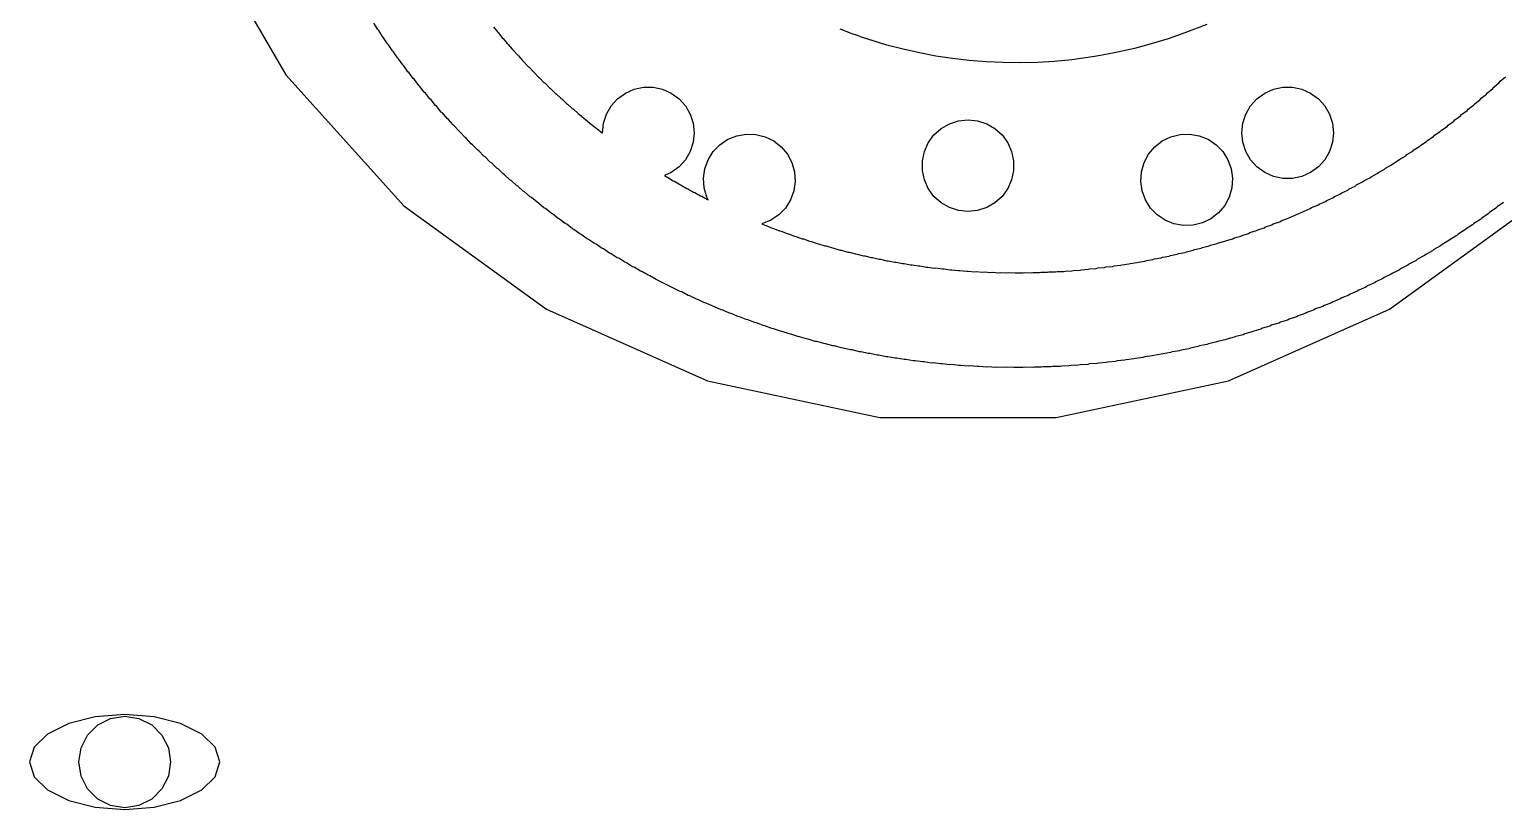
# Model space of a CAD drawing. Header units: metres. Extents: x -209 to 51, y -75 to 75.
# Drawn here: x 16 to 37.67, y -18.1 to -6.62 of the extents above; entities that cross this region are included whole.
import ezdxf

# ---------------------------------------------------------------- set-up
doc = ezdxf.new("R2010")
doc.units = ezdxf.units.M

msp = doc.modelspace()

# ---------------------------------------------------------------- linework, layer by layer
for p, q in [((18.472, -5.04353), (19.7682, -7.28853)), ((21.1199, -6.62042), (21.0648, -6.52985)), ((21.1348, -6.63617), (21.1199, -6.62042)), ((21.191, -6.72609), (21.1348, -6.63617)), ((22.8233, -6.5822), (22.8802, -6.65691)), ((22.8802, -6.65691), (22.8943, -6.66872)), ((22.8943, -6.66872), (22.9522, -6.7428)), ((27.9883, -6.64192), (27.9181, -6.61545)), ((27.9932, -6.64499), (27.9883, -6.64192)), ((28.0639, -6.67072), (27.9932, -6.64499)), ((28.0687, -6.67366), (28.0639, -6.67072)), ((28.1398, -6.69859), (28.0687, -6.67366)), ((28.1447, -6.70149), (28.1398, -6.69859)), ((28.2162, -6.72565), (28.1447, -6.70149)), ((32.9879, -6.67197), (32.7427, -6.75644)), ((33.3112, -6.54549), (32.9879, -6.67197)), ((21.206, -6.74168), (21.191, -6.72609)), ((21.2633, -6.83101), (21.206, -6.74168)), ((21.2786, -6.84645), (21.2633, -6.83101)), ((21.3369, -6.93517), (21.2786, -6.84645)), ((21.3524, -6.95049), (21.3369, -6.93517)), ((22.9522, -6.7428), (22.9665, -6.75447)), ((22.9665, -6.75447), (23.0252, -6.82788)), ((23.0252, -6.82788), (23.0397, -6.83945)), ((23.0397, -6.83945), (23.0993, -6.91225)), ((23.0993, -6.91225), (23.1139, -6.92365)), ((23.1139, -6.92365), (23.1744, -6.99574)), ((28.221, -6.72844), (28.2162, -6.72565)), ((28.2929, -6.7518), (28.221, -6.72844)), ((28.2978, -6.75453), (28.2929, -6.7518)), ((28.3701, -6.7771), (28.2978, -6.75453)), ((28.3749, -6.77974), (28.3701, -6.7771)), ((28.6086, -6.85005), (28.3749, -6.77974)), ((28.8455, -6.91229), (28.6086, -6.85005)), ((29.0853, -6.96631), (28.8455, -6.91229)), ((32.2466, -6.89847), (31.9963, -6.95598)), ((32.4955, -6.83195), (32.2466, -6.89847)), ((32.7427, -6.75644), (32.4955, -6.83195)), ((21.4118, -7.03851), (21.3524, -6.95049)), ((21.4275, -7.05368), (21.4118, -7.03851)), ((21.4879, -7.14107), (21.4275, -7.05368)), ((21.5039, -7.15611), (21.4879, -7.14107)), ((23.1744, -6.99574), (23.1892, -7.00702)), ((23.1892, -7.00702), (23.2506, -7.07846)), ((23.2506, -7.07846), (23.2655, -7.0896)), ((23.2655, -7.0896), (23.3278, -7.16037)), ((29.3277, -7.01198), (29.0853, -6.96631)), ((29.5724, -7.04919), (29.3277, -7.01198)), ((29.8191, -7.07784), (29.5724, -7.04919)), ((30.0676, -7.09781), (29.8191, -7.07784)), ((30.3175, -7.10904), (30.0676, -7.09781)), ((30.5685, -7.11145), (30.3175, -7.10904)), ((30.8202, -7.10497), (30.5685, -7.11145)), ((31.0725, -7.08954), (30.8202, -7.10497)), ((31.3249, -7.06514), (31.0725, -7.08954)), ((31.4931, -7.04387), (31.3249, -7.06514)), ((31.6611, -7.01859), (31.4931, -7.04387)), ((31.8289, -6.98929), (31.6611, -7.01859)), ((31.9963, -6.95598), (31.8289, -6.98929)), ((19.7682, -7.28853), (21.5028, -9.21498)), ((21.5653, -7.2428), (21.5039, -7.15611)), ((21.5815, -7.25768), (21.5653, -7.2428)), ((21.644, -7.3437), (21.5815, -7.25768)), ((21.6603, -7.3584), (21.644, -7.3437)), ((21.7238, -7.44376), (21.6603, -7.3584)), ((23.3278, -7.16037), (23.3429, -7.17134)), ((23.3429, -7.17134), (23.406, -7.24139)), ((23.406, -7.24139), (23.4213, -7.25224)), ((23.4213, -7.25224), (23.4852, -7.32159)), ((23.4852, -7.32159), (23.5006, -7.33229)), ((23.5006, -7.33229), (23.5654, -7.40094)), ((37.6253, -7.38281), (37.7018, -7.31714)), ((21.7404, -7.45833), (21.7238, -7.44376)), ((21.8049, -7.54294), (21.7404, -7.45833)), ((21.8217, -7.55733), (21.8049, -7.54294)), ((21.8873, -7.64124), (21.8217, -7.55733)), ((23.5654, -7.40094), (23.581, -7.41147)), ((23.581, -7.41147), (23.6466, -7.4794)), ((23.6466, -7.4794), (23.6624, -7.48978)), ((23.6624, -7.48978), (23.7288, -7.55696)), ((23.7288, -7.55696), (23.7448, -7.56718)), ((23.7448, -7.56718), (23.812, -7.63364)), ((24.6483, -7.63901), (24.7625, -7.55606)), ((24.7625, -7.55606), (24.8914, -7.49867)), ((24.8914, -7.49867), (25.0294, -7.46933)), ((25.0294, -7.46933), (25.1705, -7.46933)), ((25.1705, -7.46933), (25.3086, -7.49867)), ((25.3086, -7.49867), (25.4375, -7.55606)), ((25.4375, -7.55606), (25.5517, -7.63901)), ((34.0483, -7.63901), (34.1625, -7.55606)), ((34.1625, -7.55606), (34.2914, -7.49867)), ((34.2914, -7.49867), (34.4294, -7.46933)), ((34.4294, -7.46933), (34.5705, -7.46933)), ((34.5705, -7.46933), (34.7086, -7.49867)), ((34.7086, -7.49867), (34.8375, -7.55606)), ((34.8375, -7.55606), (34.9516, -7.63901)), ((37.3453, -7.63364), (37.4239, -7.57077)), ((37.4239, -7.57077), (37.4395, -7.55118)), ((37.4395, -7.55118), (37.5174, -7.48735)), ((37.5174, -7.48735), (37.5329, -7.46758)), ((37.5329, -7.46758), (37.61, -7.40285)), ((37.61, -7.40285), (37.6253, -7.38281)), ((21.9043, -7.6555), (21.8873, -7.64124)), ((21.9708, -7.73865), (21.9043, -7.6555)), ((21.9879, -7.7527), (21.9708, -7.73865)), ((22.0555, -7.83514), (21.9879, -7.7527)), ((23.812, -7.63364), (23.8281, -7.64369)), ((23.8281, -7.64369), (23.8961, -7.70938)), ((23.8961, -7.70938), (23.9124, -7.71928)), ((23.9124, -7.71928), (23.9812, -7.78424)), ((23.9812, -7.78424), (23.9976, -7.79396)), ((23.9976, -7.79396), (24.0672, -7.85809)), ((24.4834, -7.86609), (24.5539, -7.74388)), ((24.5539, -7.74388), (24.6483, -7.63901)), ((25.5517, -7.63901), (25.6461, -7.74388)), ((25.6461, -7.74388), (25.7166, -7.86609)), ((33.8833, -7.86609), (33.9539, -7.74388)), ((33.9539, -7.74388), (34.0483, -7.63901)), ((34.9516, -7.63901), (35.0461, -7.74388)), ((35.0461, -7.74388), (35.1166, -7.86609)), ((37.138, -7.81393), (37.1542, -7.79501)), ((37.1542, -7.79501), (37.2341, -7.73404)), ((37.2341, -7.73404), (37.2502, -7.7149)), ((37.2502, -7.7149), (37.3294, -7.653)), ((37.3294, -7.653), (37.3453, -7.63364)), ((22.0729, -7.84906), (22.0555, -7.83514)), ((22.1414, -7.93071), (22.0729, -7.84906)), ((22.159, -7.94443), (22.1414, -7.93071)), ((22.2285, -8.02534), (22.159, -7.94443)), ((24.0672, -7.85809), (24.0838, -7.86768)), ((24.0838, -7.86768), (24.1542, -7.93106)), ((24.1542, -7.93106), (24.1709, -7.94046)), ((24.1709, -7.94046), (24.242, -8.00304)), ((24.242, -8.00304), (24.2589, -8.01227)), ((24.2589, -8.01227), (24.3308, -8.07407)), ((24.425, -8.14062), (24.4397, -8.00029)), ((24.4397, -8.00029), (24.4834, -7.86609)), ((25.7166, -7.86609), (25.7602, -8.00029)), ((25.7602, -8.00029), (25.775, -8.14062)), ((29.4032, -8.0789), (29.5255, -8.00835)), ((29.5255, -8.00835), (29.6597, -7.96474)), ((29.6597, -7.96474), (29.8, -7.95)), ((29.8, -7.95), (29.9403, -7.96474)), ((29.9403, -7.96474), (30.0745, -8.00835)), ((30.0745, -8.00835), (30.1967, -8.0789)), ((33.825, -8.14062), (33.8397, -8.00029)), ((33.8397, -8.00029), (33.8833, -7.86609)), ((35.1166, -7.86609), (35.1602, -8.00029)), ((35.1602, -8.00029), (35.175, -8.14062)), ((36.8612, -8.02815), (36.9431, -7.97011)), ((36.9431, -7.97011), (36.9597, -7.95164)), ((36.9597, -7.95164), (37.0409, -7.89261)), ((37.0409, -7.89261), (37.0574, -7.87393)), ((37.0574, -7.87393), (37.138, -7.81393)), ((22.2462, -8.03888), (22.2285, -8.02534)), ((22.3167, -8.11903), (22.2462, -8.03888)), ((22.3346, -8.13239), (22.3167, -8.11903)), ((22.4061, -8.21175), (22.3346, -8.13239)), ((22.4243, -8.22495), (22.4061, -8.21175)), ((22.4966, -8.30347), (22.4243, -8.22495)), ((24.3308, -8.07407), (24.3479, -8.08311)), ((24.3479, -8.08311), (24.4205, -8.14407)), ((24.4205, -8.14407), (24.4256, -8.14673)), ((24.4256, -8.14673), (24.425, -8.14062)), ((25.775, -8.14062), (25.7602, -8.28098)), ((26.2681, -8.23711), (26.399, -8.18425)), ((26.399, -8.18425), (26.5379, -8.15974)), ((26.5379, -8.15974), (26.679, -8.16467)), ((26.679, -8.16467), (26.8159, -8.19881)), ((26.8159, -8.19881), (26.9427, -8.26067)), ((29.2154, -8.28749), (29.2984, -8.17332)), ((29.2984, -8.17332), (29.4032, -8.0789)), ((30.1967, -8.0789), (30.3016, -8.17332)), ((30.3016, -8.17332), (30.3846, -8.28749)), ((32.6573, -8.26067), (32.7841, -8.19881)), ((32.7841, -8.19881), (32.921, -8.16467)), ((32.921, -8.16467), (33.0621, -8.15974)), ((33.0621, -8.15974), (33.201, -8.18425)), ((33.201, -8.18425), (33.3319, -8.23711)), ((33.8397, -8.28098), (33.825, -8.14062)), ((35.175, -8.14062), (35.1602, -8.28098)), ((36.5608, -8.25035), (36.6446, -8.19524)), ((36.6446, -8.19524), (36.6617, -8.17752)), ((36.6617, -8.17752), (36.7448, -8.12146)), ((36.7448, -8.12146), (36.7619, -8.10344)), ((36.7619, -8.10344), (36.8444, -8.04636)), ((36.8444, -8.04636), (36.8612, -8.02815)), ((22.515, -8.31645), (22.4966, -8.30347)), ((22.5883, -8.39421), (22.515, -8.31645)), ((22.6069, -8.40704), (22.5883, -8.39421)), ((22.6811, -8.48393), (22.6069, -8.40704)), ((25.7166, -8.41518), (25.6461, -8.53738)), ((25.7602, -8.28098), (25.7166, -8.41518)), ((25.9783, -8.5372), (26.0531, -8.41753)), ((26.0531, -8.41753), (26.1511, -8.31602)), ((26.1511, -8.31602), (26.2681, -8.23711)), ((26.9427, -8.26067), (27.0539, -8.34755)), ((27.0539, -8.34755), (27.1446, -8.45564)), ((29.1287, -8.55443), (29.158, -8.41641)), ((29.158, -8.41641), (29.2154, -8.28749)), ((30.3846, -8.28749), (30.4419, -8.41641)), ((30.4419, -8.41641), (30.4713, -8.55443)), ((32.4554, -8.45564), (32.5461, -8.34755)), ((32.5461, -8.34755), (32.6573, -8.26067)), ((33.3319, -8.23711), (33.4489, -8.31602)), ((33.4489, -8.31602), (33.5469, -8.41753)), ((33.5469, -8.41753), (33.6217, -8.5372)), ((33.8833, -8.41518), (33.8397, -8.28098)), ((33.9539, -8.53738), (33.8833, -8.41518)), ((35.1166, -8.41518), (35.0461, -8.53738)), ((35.1602, -8.28098), (35.1166, -8.41518)), ((36.2536, -8.4614), (36.3391, -8.40935)), ((36.3391, -8.40935), (36.3568, -8.3923)), ((36.3568, -8.3923), (36.4417, -8.33925)), ((36.4417, -8.33925), (36.4592, -8.32196)), ((36.4592, -8.32196), (36.5435, -8.2679)), ((36.5435, -8.2679), (36.5608, -8.25035)), ((22.6999, -8.49657), (22.6811, -8.48393)), ((22.775, -8.57263), (22.6999, -8.49657)), ((22.794, -8.58507), (22.775, -8.57263)), ((22.8701, -8.66029), (22.794, -8.58507)), ((22.8891, -8.67252), (22.8701, -8.66029)), ((25.5517, -8.64226), (25.4375, -8.7252)), ((25.6461, -8.53738), (25.5517, -8.64226)), ((25.9301, -8.6698), (25.9783, -8.5372)), ((27.1446, -8.45564), (27.2109, -8.58025)), ((27.2109, -8.58025), (27.2498, -8.7159)), ((29.1287, -8.69556), (29.1287, -8.55443)), ((30.4713, -8.55443), (30.4713, -8.69556)), ((32.3502, -8.7159), (32.3891, -8.58025)), ((32.3891, -8.58025), (32.4554, -8.45564)), ((33.6217, -8.5372), (33.6699, -8.6698)), ((34.0483, -8.64226), (33.9539, -8.53738)), ((34.1625, -8.7252), (34.0483, -8.64226)), ((34.9516, -8.64226), (34.8375, -8.7252)), ((35.0461, -8.53738), (34.9516, -8.64226)), ((35.9217, -8.67715), (35.9399, -8.66109)), ((35.9399, -8.66109), (36.0271, -8.61212)), ((36.0271, -8.61212), (36.0452, -8.59579)), ((36.0452, -8.59579), (36.1318, -8.54581)), ((36.1318, -8.54581), (36.1498, -8.52924)), ((36.1498, -8.52924), (36.2358, -8.47821)), ((36.2358, -8.47821), (36.2536, -8.4614)), ((22.9662, -8.74692), (22.8891, -8.67252)), ((22.9854, -8.75896), (22.9662, -8.74692)), ((23.0633, -8.83246), (22.9854, -8.75896)), ((23.0827, -8.84427), (23.0633, -8.83246)), ((23.1616, -8.91693), (23.0827, -8.84427)), ((25.4375, -8.7252), (25.3372, -8.76987)), ((25.3372, -8.76987), (25.3645, -8.78784)), ((25.3645, -8.78784), (25.3831, -8.79483)), ((25.3831, -8.79483), (25.4634, -8.84633)), ((25.4634, -8.84633), (25.482, -8.85312)), ((25.482, -8.85312), (25.563, -8.9037)), ((25.9104, -8.80954), (25.9301, -8.6698)), ((25.9203, -8.95032), (25.9104, -8.80954)), ((27.2596, -8.85666), (27.24, -8.9964)), ((27.2498, -8.7159), (27.2596, -8.85666)), ((29.158, -8.83357), (29.1287, -8.69556)), ((29.2154, -8.96249), (29.158, -8.83357)), ((30.4419, -8.83357), (30.3846, -8.96249)), ((30.4713, -8.69556), (30.4419, -8.83357)), ((32.3404, -8.85666), (32.3502, -8.7159)), ((32.36, -8.9964), (32.3404, -8.85666)), ((33.6699, -8.6698), (33.6896, -8.80954)), ((33.6896, -8.80954), (33.6797, -8.95032)), ((34.2914, -8.78259), (34.1625, -8.7252)), ((34.4294, -8.81194), (34.2914, -8.78259)), ((34.5705, -8.81194), (34.4294, -8.81194)), ((34.7086, -8.78259), (34.5705, -8.81194)), ((34.8375, -8.7252), (34.7086, -8.78259)), ((35.5123, -8.9093), (35.6015, -8.86455)), ((35.6015, -8.86455), (35.6202, -8.8492)), ((35.6202, -8.8492), (35.7089, -8.80338)), ((35.7089, -8.80338), (35.7274, -8.7878)), ((35.7274, -8.7878), (35.8156, -8.74091)), ((35.8156, -8.74091), (35.834, -8.72508)), ((35.834, -8.72508), (35.9217, -8.67715)), ((23.1812, -8.92857), (23.1616, -8.91693)), ((23.2609, -9.00031), (23.1812, -8.92857)), ((23.2807, -9.01173), (23.2609, -9.00031)), ((23.3612, -9.08258), (23.2807, -9.01173)), ((23.3812, -9.09381), (23.3612, -9.08258)), ((23.4626, -9.16374), (23.3812, -9.09381)), ((25.563, -8.9037), (25.5818, -8.91029)), ((25.5818, -8.91029), (25.6633, -8.95995)), ((25.6633, -8.95995), (25.6823, -8.96634)), ((25.6823, -8.96634), (25.7645, -9.01508)), ((25.7645, -9.01508), (25.7835, -9.02126)), ((25.7835, -9.02126), (25.8663, -9.06906)), ((25.8663, -9.06906), (25.8854, -9.07503)), ((25.8854, -9.07503), (25.9688, -9.1219)), ((25.9592, -9.08597), (25.9203, -8.95032)), ((25.98, -9.12526), (25.9592, -9.08597)), ((27.24, -8.9964), (27.1917, -9.129)), ((29.2984, -9.07666), (29.2154, -8.96249)), ((29.4032, -9.17108), (29.2984, -9.07666)), ((30.3016, -9.07666), (30.1967, -9.17108)), ((30.3846, -8.96249), (30.3016, -9.07666)), ((32.4083, -9.129), (32.36, -8.9964)), ((33.6408, -9.08597), (33.5746, -9.21056)), ((33.6797, -8.95032), (33.6408, -9.08597)), ((35.075, -9.13657), (35.1659, -9.09607)), ((35.1659, -9.09607), (35.1852, -9.08174)), ((35.1852, -9.08174), (35.2757, -9.04018)), ((35.2757, -9.04018), (35.2948, -9.02557)), ((35.2948, -9.02557), (35.3849, -8.98296)), ((35.3849, -8.98296), (35.4039, -8.96809)), ((35.4039, -8.96809), (35.4935, -8.92438)), ((35.4935, -8.92438), (35.5123, -8.9093)), ((21.5028, -9.21498), (23.6, -10.7387)), ((23.4828, -9.17477), (23.4626, -9.16374)), ((23.565, -9.24376), (23.4828, -9.17477)), ((23.5853, -9.25458), (23.565, -9.24376)), ((23.6684, -9.32265), (23.5853, -9.25458)), ((25.9688, -9.1219), (25.98, -9.12526)), ((27.1169, -9.24867), (27.0189, -9.35019)), ((27.1917, -9.129), (27.1169, -9.24867)), ((29.5255, -9.24164), (29.4032, -9.17108)), ((29.6597, -9.28525), (29.5255, -9.24164)), ((29.8, -9.29999), (29.6597, -9.28525)), ((29.9403, -9.28525), (29.8, -9.29999)), ((30.0745, -9.24164), (29.9403, -9.28525)), ((30.1967, -9.17108), (30.0745, -9.24164)), ((32.4831, -9.24867), (32.4083, -9.129)), ((32.5811, -9.35019), (32.4831, -9.24867)), ((33.4839, -9.31866), (33.3727, -9.40553)), ((33.5746, -9.21056), (33.4839, -9.31866)), ((34.6289, -9.34247), (34.7214, -9.30635)), ((34.7214, -9.30635), (34.7412, -9.29301)), ((34.7412, -9.29301), (34.8333, -9.25577)), ((34.8333, -9.25577), (34.853, -9.2422)), ((34.853, -9.2422), (34.9447, -9.20387)), ((34.9447, -9.20387), (34.9642, -9.19005)), ((34.9642, -9.19005), (35.0556, -9.15063)), ((35.0556, -9.15063), (35.075, -9.13657)), ((36, -10.7387), (38.0972, -9.21498)), ((37.4682, -9.31305), (37.4482, -9.33322)), ((37.5616, -9.24998), (37.4682, -9.31305)), ((37.5814, -9.22951), (37.5616, -9.24998)), ((37.6742, -9.16536), (37.5814, -9.22951)), ((23.6889, -9.33324), (23.6684, -9.32265)), ((23.7728, -9.40038), (23.6889, -9.33324)), ((23.7934, -9.41075), (23.7728, -9.40038)), ((23.8781, -9.47693), (23.7934, -9.41075)), ((23.899, -9.48708), (23.8781, -9.47693)), ((23.9845, -9.55231), (23.899, -9.48708)), ((26.9019, -9.42909), (26.7688, -9.48236)), ((26.7688, -9.48236), (26.813, -9.50206)), ((26.813, -9.50206), (26.8331, -9.50609)), ((26.8331, -9.50609), (26.9214, -9.54416)), ((27.0189, -9.35019), (26.9019, -9.42909)), ((32.6981, -9.42909), (32.5811, -9.35019)), ((32.8289, -9.48195), (32.6981, -9.42909)), ((32.9679, -9.50645), (32.8289, -9.48195)), ((33.1089, -9.50154), (32.9679, -9.50645)), ((33.2458, -9.46739), (33.1089, -9.50154)), ((33.3727, -9.40553), (33.2458, -9.46739)), ((34.1548, -9.53874), (34.1751, -9.52673)), ((34.1751, -9.52673), (34.269, -9.49498)), ((34.269, -9.49498), (34.2892, -9.48271)), ((34.2892, -9.48271), (34.3828, -9.44986)), ((34.3828, -9.44986), (34.4029, -9.43733)), ((34.4029, -9.43733), (34.4961, -9.4034)), ((34.4961, -9.4034), (34.5161, -9.39058)), ((34.5161, -9.39058), (34.609, -9.35553)), ((34.609, -9.35553), (34.6289, -9.34247)), ((37.2187, -9.49553), (37.1232, -9.55524)), ((37.2391, -9.47585), (37.2187, -9.49553)), ((37.3339, -9.41507), (37.2391, -9.47585)), ((37.354, -9.39516), (37.3339, -9.41507)), ((37.4482, -9.33322), (37.354, -9.39516)), ((24.0054, -9.56223), (23.9845, -9.55231)), ((24.0918, -9.6265), (24.0054, -9.56223)), ((24.1129, -9.6362), (24.0918, -9.6265)), ((24.2, -9.69948), (24.1129, -9.6362)), ((24.2213, -9.70895), (24.2, -9.69948)), ((24.3091, -9.77124), (24.2213, -9.70895)), ((26.9214, -9.54416), (26.9415, -9.54796)), ((26.9415, -9.54796), (27.0302, -9.58501)), ((27.0302, -9.58501), (27.0505, -9.58858)), ((27.0505, -9.58858), (27.1397, -9.6246)), ((27.1397, -9.6246), (27.1601, -9.62796)), ((27.1601, -9.62796), (27.2496, -9.66295)), ((27.2496, -9.66295), (27.2702, -9.66608)), ((27.2702, -9.66608), (27.3603, -9.70007)), ((27.3603, -9.70007), (27.3808, -9.70296)), ((27.3808, -9.70296), (27.4713, -9.7359)), ((27.4713, -9.7359), (27.4919, -9.73856)), ((27.4919, -9.73856), (27.5828, -9.77045)), ((33.4822, -9.76193), (33.5779, -9.73691)), ((33.5779, -9.73691), (33.5986, -9.7262)), ((33.5986, -9.7262), (33.6939, -9.70006)), ((33.6939, -9.70006), (33.7146, -9.68906)), ((33.7146, -9.68906), (33.8098, -9.66177)), ((33.8098, -9.66177), (33.8303, -9.65054)), ((33.8303, -9.65054), (33.9252, -9.62215)), ((33.9252, -9.62215), (33.9456, -9.61066)), ((33.9456, -9.61066), (34.0401, -9.58116)), ((34.0401, -9.58116), (34.0605, -9.56938)), ((34.0605, -9.56938), (34.1548, -9.53874)), ((36.8681, -9.72842), (36.7707, -9.78465)), ((36.889, -9.70959), (36.8681, -9.72842)), ((36.9858, -9.65221), (36.889, -9.70959)), ((37.0065, -9.63309), (36.9858, -9.65221)), ((37.1027, -9.57457), (37.0065, -9.63309)), ((37.1232, -9.55524), (37.1027, -9.57457)), ((24.3306, -9.7805), (24.3091, -9.77124)), ((24.4192, -9.84178), (24.3306, -9.7805)), ((24.4408, -9.8508), (24.4192, -9.84178)), ((24.5302, -9.91107), (24.4408, -9.8508)), ((24.5519, -9.91985), (24.5302, -9.91107)), ((24.642, -9.97913), (24.5519, -9.91985)), ((27.5828, -9.77045), (27.6036, -9.77287)), ((27.6036, -9.77287), (27.6949, -9.80374)), ((27.6949, -9.80374), (27.7157, -9.80592)), ((27.7157, -9.80592), (27.8074, -9.83572)), ((27.8074, -9.83572), (27.8283, -9.83768)), ((27.8283, -9.83768), (27.9204, -9.86644)), ((27.9204, -9.86644), (27.9413, -9.86815)), ((27.9413, -9.86815), (28.0339, -9.89584)), ((28.0339, -9.89584), (28.0548, -9.89731)), ((28.0548, -9.89731), (28.1477, -9.92395)), ((28.1477, -9.92395), (28.1688, -9.92517)), ((28.1688, -9.92517), (28.262, -9.95074)), ((28.262, -9.95074), (28.2831, -9.95172)), ((28.2831, -9.95172), (28.3766, -9.9762)), ((32.6597, -9.97308), (32.7567, -9.95598)), ((32.7567, -9.95598), (32.778, -9.94711)), ((32.778, -9.94711), (32.8748, -9.92886)), ((32.8748, -9.92886), (32.896, -9.91975)), ((32.896, -9.91975), (32.9927, -9.90038)), ((32.9927, -9.90038), (33.0138, -9.89098)), ((33.0138, -9.89098), (33.1103, -9.87047)), ((33.1103, -9.87047), (33.1313, -9.86081)), ((33.1313, -9.86081), (33.2276, -9.83916)), ((33.2276, -9.83916), (33.2486, -9.82925)), ((33.2486, -9.82925), (33.3447, -9.80647)), ((33.3447, -9.80647), (33.3655, -9.7963)), ((33.3655, -9.7963), (33.4614, -9.77238)), ((33.4614, -9.77238), (33.4822, -9.76193)), ((36.5103, -9.94844), (36.4111, -10.0012)), ((36.5317, -9.93045), (36.5103, -9.94844)), ((36.6303, -9.87654), (36.5317, -9.93045)), ((36.6516, -9.85828), (36.6303, -9.87654)), ((36.7496, -9.80321), (36.6516, -9.85828)), ((36.7707, -9.78465), (36.7496, -9.80321)), ((24.6639, -9.98767), (24.642, -9.97913)), ((24.7547, -10.0459), (24.6639, -9.98767)), ((24.7768, -10.0542), (24.7547, -10.0459)), ((24.8683, -10.1114), (24.7768, -10.0542)), ((24.8905, -10.1195), (24.8683, -10.1114)), ((24.9827, -10.1757), (24.8905, -10.1195)), ((25.005, -10.1835), (24.9827, -10.1757)), ((25.098, -10.2386), (25.005, -10.1835)), ((28.3766, -9.9762), (28.3978, -9.97694)), ((28.3978, -9.97694), (28.4917, -10.0004)), ((28.4917, -10.0004), (28.5129, -10.0009)), ((28.5129, -10.0009), (28.6071, -10.0232)), ((28.6071, -10.0232), (28.6284, -10.0234)), ((28.6284, -10.0234), (28.7229, -10.0447)), ((28.7229, -10.0447), (28.7443, -10.0447)), ((28.7443, -10.0447), (28.8391, -10.0648)), ((28.8391, -10.0648), (28.8604, -10.0646)), ((28.8604, -10.0646), (28.9555, -10.0836)), ((28.9555, -10.0836), (28.9769, -10.0831)), ((28.9769, -10.0831), (29.0722, -10.1011)), ((29.0722, -10.1011), (29.0937, -10.1003)), ((29.0937, -10.1003), (29.1893, -10.1172)), ((29.1893, -10.1172), (29.2108, -10.1162)), ((29.2108, -10.1162), (29.3066, -10.1319)), ((29.3066, -10.1319), (29.3282, -10.1307)), ((29.3282, -10.1307), (29.4242, -10.1453)), ((29.4242, -10.1453), (29.4458, -10.1438)), ((29.4458, -10.1438), (29.5421, -10.1573)), ((29.5421, -10.1573), (29.5636, -10.1556)), ((29.5636, -10.1556), (29.6601, -10.168)), ((29.6601, -10.168), (29.6817, -10.166)), ((29.6817, -10.166), (29.7784, -10.1773)), ((29.7784, -10.1773), (29.8, -10.175)), ((29.8, -10.175), (29.8968, -10.1852)), ((29.8968, -10.1852), (29.9185, -10.1826)), ((29.9185, -10.1826), (30.0155, -10.1917)), ((31.0887, -10.1878), (31.1104, -10.1827)), ((31.1104, -10.1827), (31.2083, -10.1804)), ((31.2083, -10.1804), (31.23, -10.175)), ((31.23, -10.175), (31.3279, -10.1716)), ((31.3279, -10.1716), (31.3495, -10.1659)), ((31.3495, -10.1659), (31.4474, -10.1613)), ((31.4474, -10.1613), (31.4691, -10.1554)), ((31.4691, -10.1554), (31.5669, -10.1497)), ((31.5669, -10.1497), (31.5886, -10.1435)), ((31.5886, -10.1435), (31.6864, -10.1367)), ((31.6864, -10.1367), (31.708, -10.1302)), ((31.708, -10.1302), (31.8058, -10.1222)), ((31.8058, -10.1222), (31.8274, -10.1155)), ((31.8274, -10.1155), (31.9251, -10.1064)), ((31.9251, -10.1064), (31.9467, -10.0994)), ((31.9467, -10.0994), (32.0443, -10.0891)), ((32.0443, -10.0891), (32.0659, -10.0818)), ((32.0659, -10.0818), (32.1635, -10.0704)), ((32.1635, -10.0704), (32.1849, -10.0629)), ((32.1849, -10.0629), (32.2825, -10.0503)), ((32.2825, -10.0503), (32.3039, -10.0426)), ((32.3039, -10.0426), (32.4013, -10.0289)), ((32.4013, -10.0289), (32.4227, -10.0208)), ((32.4227, -10.0208), (32.52, -10.006)), ((32.52, -10.006), (32.5413, -9.99765)), ((32.5413, -9.99765), (32.6385, -9.98167)), ((32.6385, -9.98167), (32.6597, -9.97308)), ((36.1458, -10.1554), (36.045, -10.2045)), ((36.1677, -10.1382), (36.1458, -10.1554)), ((36.268, -10.0879), (36.1677, -10.1382)), ((36.2898, -10.0704), (36.268, -10.0879)), ((36.3895, -10.0189), (36.2898, -10.0704)), ((36.4111, -10.0012), (36.3895, -10.0189)), ((25.1204, -10.2462), (25.098, -10.2386)), ((25.214, -10.3002), (25.1204, -10.2462)), ((25.2367, -10.3076), (25.214, -10.3002)), ((25.3309, -10.3605), (25.2367, -10.3076)), ((25.3536, -10.3676), (25.3309, -10.3605)), ((25.4485, -10.4195), (25.3536, -10.3676)), ((30.0155, -10.1917), (30.0371, -10.1889)), ((30.0371, -10.1889), (30.1342, -10.1968)), ((30.1342, -10.1968), (30.156, -10.1938)), ((30.156, -10.1938), (30.2532, -10.2006)), ((30.2532, -10.2006), (30.2749, -10.1973)), ((30.2749, -10.1973), (30.3723, -10.2029)), ((30.3723, -10.2029), (30.394, -10.1994)), ((30.394, -10.1994), (30.4916, -10.2039)), ((30.4916, -10.2039), (30.5132, -10.2001)), ((30.5132, -10.2001), (30.6108, -10.2035)), ((30.6108, -10.2035), (30.6326, -10.1994)), ((30.6326, -10.1994), (30.7302, -10.2017)), ((30.7302, -10.2017), (30.7519, -10.1973)), ((30.7519, -10.1973), (30.8497, -10.1985)), ((30.8497, -10.1985), (30.8714, -10.1938)), ((30.8714, -10.1938), (30.9692, -10.1938)), ((30.9692, -10.1938), (30.9909, -10.189)), ((30.9909, -10.189), (31.0887, -10.1878)), ((35.6726, -10.3946), (35.6501, -10.4106)), ((35.775, -10.349), (35.6726, -10.3946)), ((35.7974, -10.3327), (35.775, -10.349)), ((35.8992, -10.2859), (35.7974, -10.3327)), ((35.9215, -10.2694), (35.8992, -10.2859)), ((36.0228, -10.2214), (35.9215, -10.2694)), ((36.045, -10.2045), (36.0228, -10.2214)), ((25.4714, -10.4264), (25.4485, -10.4195)), ((25.5669, -10.4772), (25.4714, -10.4264)), ((25.5899, -10.4838), (25.5669, -10.4772)), ((25.6861, -10.5335), (25.5899, -10.4838)), ((25.7092, -10.5398), (25.6861, -10.5335)), ((25.806, -10.5884), (25.7092, -10.5398)), ((25.8292, -10.5945), (25.806, -10.5884)), ((25.9266, -10.642), (25.8292, -10.5945)), ((35.2717, -10.5862), (35.1675, -10.6269)), ((35.2947, -10.5711), (35.2717, -10.5862)), ((35.3984, -10.5291), (35.2947, -10.5711)), ((35.4213, -10.5137), (35.3984, -10.5291)), ((35.5246, -10.4706), (35.4213, -10.5137)), ((35.5472, -10.4549), (35.5246, -10.4706)), ((35.6501, -10.4106), (35.5472, -10.4549)), ((23.6, -10.7387), (25.9682, -11.7931)), ((25.9499, -10.6478), (25.9266, -10.642)), ((26.0479, -10.6942), (25.9499, -10.6478)), ((26.0714, -10.6998), (26.0479, -10.6942)), ((26.17, -10.7451), (26.0714, -10.6998)), ((26.1936, -10.7504), (26.17, -10.7451)), ((26.2926, -10.7945), (26.1936, -10.7504)), ((26.3163, -10.7995), (26.2926, -10.7945)), ((26.416, -10.8425), (26.3163, -10.7995)), ((33.6318, -11.7931), (36, -10.7387)), ((34.6536, -10.8347), (34.63, -10.8483)), ((34.7594, -10.799), (34.6536, -10.8347)), ((34.7829, -10.785), (34.7594, -10.799)), ((34.8882, -10.7481), (34.7829, -10.785)), ((34.9115, -10.7339), (34.8882, -10.7481)), ((35.0166, -10.6956), (34.9115, -10.7339)), ((35.0399, -10.6811), (35.0166, -10.6956)), ((35.1444, -10.6417), (35.0399, -10.6811)), ((35.1675, -10.6269), (35.1444, -10.6417)), ((26.4397, -10.8473), (26.416, -10.8425)), ((26.54, -10.8891), (26.4397, -10.8473)), ((26.5639, -10.8936), (26.54, -10.8891)), ((26.6646, -10.9343), (26.5639, -10.8936)), ((26.6886, -10.9386), (26.6646, -10.9343)), ((26.7899, -10.9781), (26.6886, -10.9386)), ((26.8139, -10.9821), (26.7899, -10.9781)), ((26.9157, -11.0205), (26.8139, -10.9821)), ((26.9398, -11.0241), (26.9157, -11.0205)), ((27.0421, -11.0614), (26.9398, -11.0241)), ((34.1079, -11.0303), (34.0004, -11.0597)), ((34.1319, -11.0178), (34.1079, -11.0303)), ((34.2391, -10.9871), (34.1319, -11.0178)), ((34.263, -10.9744), (34.2391, -10.9871)), ((34.3698, -10.9424), (34.263, -10.9744)), ((34.3936, -10.9294), (34.3698, -10.9424)), ((34.5001, -10.8962), (34.3936, -10.9294)), ((34.5238, -10.8828), (34.5001, -10.8962)), ((34.63, -10.8483), (34.5238, -10.8828)), ((27.0663, -11.0648), (27.0421, -11.0614)), ((27.1691, -11.1008), (27.0663, -11.0648)), ((27.1934, -11.1039), (27.1691, -11.1008)), ((27.2966, -11.1388), (27.1934, -11.1039)), ((27.321, -11.1417), (27.2966, -11.1388)), ((27.4246, -11.1753), (27.321, -11.1417)), ((27.4491, -11.1779), (27.4246, -11.1753)), ((27.5532, -11.2104), (27.4491, -11.1779)), ((27.5777, -11.2127), (27.5532, -11.2104)), ((27.6822, -11.244), (27.5777, -11.2127)), ((27.7068, -11.246), (27.6822, -11.244)), ((27.8117, -11.276), (27.7068, -11.246)), ((33.3131, -11.2562), (33.2041, -11.278)), ((33.3376, -11.2456), (33.3131, -11.2562)), ((33.4464, -11.2225), (33.3376, -11.2456)), ((33.4709, -11.2115), (33.4464, -11.2225)), ((33.5794, -11.1872), (33.4709, -11.2115)), ((33.6038, -11.176), (33.5794, -11.1872)), ((33.7121, -11.1503), (33.6038, -11.176)), ((33.7364, -11.1388), (33.7121, -11.1503)), ((33.8444, -11.1119), (33.7364, -11.1388)), ((33.8686, -11.1), (33.8444, -11.1119)), ((33.9763, -11.0718), (33.8686, -11.1)), ((34.0004, -11.0597), (33.9763, -11.0718)), ((27.8364, -11.2778), (27.8117, -11.276)), ((27.9417, -11.3066), (27.8364, -11.2778)), ((27.9665, -11.3081), (27.9417, -11.3066)), ((28.0721, -11.3357), (27.9665, -11.3081)), ((28.097, -11.3369), (28.0721, -11.3357)), ((28.203, -11.3633), (28.097, -11.3369)), ((28.2278, -11.3642), (28.203, -11.3633)), ((28.3342, -11.3894), (28.2278, -11.3642)), ((28.3592, -11.39), (28.3342, -11.3894)), ((28.4659, -11.414), (28.3592, -11.39)), ((28.4909, -11.4142), (28.4659, -11.414)), ((28.5979, -11.437), (28.4909, -11.4142)), ((28.623, -11.437), (28.5979, -11.437)), ((28.7303, -11.4585), (28.623, -11.437)), ((28.7553, -11.4582), (28.7303, -11.4585)), ((28.863, -11.4785), (28.7553, -11.4582)), ((28.8882, -11.4779), (28.863, -11.4785)), ((28.996, -11.4969), (28.8882, -11.4779)), ((32.1276, -11.4803), (32.1025, -11.4882)), ((32.2377, -11.4688), (32.1276, -11.4803)), ((32.2629, -11.4606), (32.2377, -11.4688)), ((32.3728, -11.4478), (32.2629, -11.4606)), ((32.3979, -11.4393), (32.3728, -11.4478)), ((32.5078, -11.4252), (32.3979, -11.4393)), ((32.5327, -11.4164), (32.5078, -11.4252)), ((32.6426, -11.401), (32.5327, -11.4164)), ((32.6675, -11.3919), (32.6426, -11.401)), ((32.7771, -11.3752), (32.6675, -11.3919)), ((32.802, -11.3658), (32.7771, -11.3752)), ((32.9115, -11.3478), (32.802, -11.3658)), ((32.9363, -11.3381), (32.9115, -11.3478)), ((33.0456, -11.3188), (32.9363, -11.3381)), ((33.0703, -11.3089), (33.0456, -11.3188)), ((33.1795, -11.2883), (33.0703, -11.3089)), ((33.2041, -11.278), (33.1795, -11.2883)), ((29.0212, -11.496), (28.996, -11.4969)), ((29.1294, -11.5138), (29.0212, -11.496)), ((29.1546, -11.5126), (29.1294, -11.5138)), ((29.263, -11.5292), (29.1546, -11.5126)), ((29.2883, -11.5277), (29.263, -11.5292)), ((29.3969, -11.543), (29.2883, -11.5277)), ((29.4222, -11.5412), (29.3969, -11.543)), ((29.5311, -11.5552), (29.4222, -11.5412)), ((29.5563, -11.5531), (29.5311, -11.5552)), ((29.6654, -11.5659), (29.5563, -11.5531)), ((29.6908, -11.5635), (29.6654, -11.5659)), ((29.8, -11.575), (29.6908, -11.5635)), ((29.8254, -11.5723), (29.8, -11.575)), ((29.9348, -11.5825), (29.8254, -11.5723)), ((29.9601, -11.5796), (29.9348, -11.5825)), ((30.0697, -11.5885), (29.9601, -11.5796)), ((30.0951, -11.5853), (30.0697, -11.5885)), ((30.2048, -11.5929), (30.0951, -11.5853)), ((30.2302, -11.5894), (30.2048, -11.5929)), ((30.3401, -11.5957), (30.2302, -11.5894)), ((30.3654, -11.5919), (30.3401, -11.5957)), ((30.4754, -11.597), (30.3654, -11.5919)), ((30.5008, -11.5928), (30.4754, -11.597)), ((30.6109, -11.5967), (30.5008, -11.5928)), ((30.6363, -11.5922), (30.6109, -11.5967)), ((30.7465, -11.5948), (30.6363, -11.5922)), ((30.7719, -11.59), (30.7465, -11.5948)), ((30.8821, -11.5913), (30.7719, -11.59)), ((30.9075, -11.5862), (30.8821, -11.5913)), ((31.0177, -11.5862), (30.9075, -11.5862)), ((31.0431, -11.5808), (31.0177, -11.5862)), ((31.1534, -11.5795), (31.0431, -11.5808)), ((31.1788, -11.5738), (31.1534, -11.5795)), ((31.2891, -11.5712), (31.1788, -11.5738)), ((31.3145, -11.5652), (31.2891, -11.5712)), ((31.4248, -11.5614), (31.3145, -11.5652)), ((31.4501, -11.5551), (31.4248, -11.5614)), ((31.5605, -11.5499), (31.4501, -11.5551)), ((31.5858, -11.5433), (31.5605, -11.5499)), ((31.6961, -11.5369), (31.5858, -11.5433)), ((31.7213, -11.53), (31.6961, -11.5369)), ((31.8317, -11.5222), (31.7213, -11.53)), ((31.8569, -11.515), (31.8317, -11.5222)), ((31.9671, -11.506), (31.8569, -11.515)), ((31.9923, -11.4985), (31.9671, -11.506)), ((32.1025, -11.4882), (31.9923, -11.4985)), ((25.9682, -11.7931), (28.5038, -12.3321)), ((31.0961, -12.3321), (33.6318, -11.7931)), ((28.5038, -12.3321), (31.0961, -12.3321)), ((16.5771, -16.8337), (16.2674, -16.9886)), ((16.9674, -16.7343), (16.5771, -16.8337)), ((16.8539, -17.0033), (17.0033, -16.8539)), ((17.4, -16.7), (16.9674, -16.7343)), ((17.0033, -16.8539), (17.1914, -16.758)), ((17.1914, -16.758), (17.4, -16.725)), ((17.8326, -16.7343), (17.4, -16.7)), ((17.4, -16.725), (17.6086, -16.758)), ((17.6086, -16.758), (17.7967, -16.8539)), ((17.7967, -16.8539), (17.9461, -17.0033)), ((18.2229, -16.8337), (17.8326, -16.7343)), ((18.5326, -16.9886), (18.2229, -16.8337)), ((16.2674, -16.9886), (16.0685, -17.1837)), ((16.758, -17.1914), (16.8539, -17.0033)), ((17.9461, -17.0033), (18.0419, -17.1914)), ((18.7315, -17.1837), (18.5326, -16.9886)), ((16.0685, -17.1837), (16, -17.4)), ((16.725, -17.4), (16.758, -17.1914)), ((18.0419, -17.1914), (18.075, -17.4)), ((18.8, -17.4), (18.7315, -17.1837)), ((16, -17.4), (16.0685, -17.6163)), ((16.758, -17.6086), (16.725, -17.4)), ((18.075, -17.4), (18.0419, -17.6086)), ((18.7315, -17.6163), (18.8, -17.4)), ((16.0685, -17.6163), (16.2674, -17.8114)), ((16.8539, -17.7967), (16.758, -17.6086)), ((18.0419, -17.6086), (17.9461, -17.7967)), ((18.5326, -17.8114), (18.7315, -17.6163)), ((16.2674, -17.8114), (16.5771, -17.9663)), ((16.5771, -17.9663), (16.9674, -18.0657)), ((17.0033, -17.9461), (16.8539, -17.7967)), ((17.1914, -18.0419), (17.0033, -17.9461)), ((17.7967, -17.9461), (17.6086, -18.0419)), ((17.9461, -17.7967), (17.7967, -17.9461)), ((17.8326, -18.0657), (18.2229, -17.9663)), ((18.2229, -17.9663), (18.5326, -17.8114)), ((16.9674, -18.0657), (17.4, -18.1)), ((17.4, -18.075), (17.1914, -18.0419)), ((17.6086, -18.0419), (17.4, -18.075)), ((17.4, -18.1), (17.8326, -18.0657))]:
    msp.add_line(p, q)

doc.saveas('drawing.dxf')
